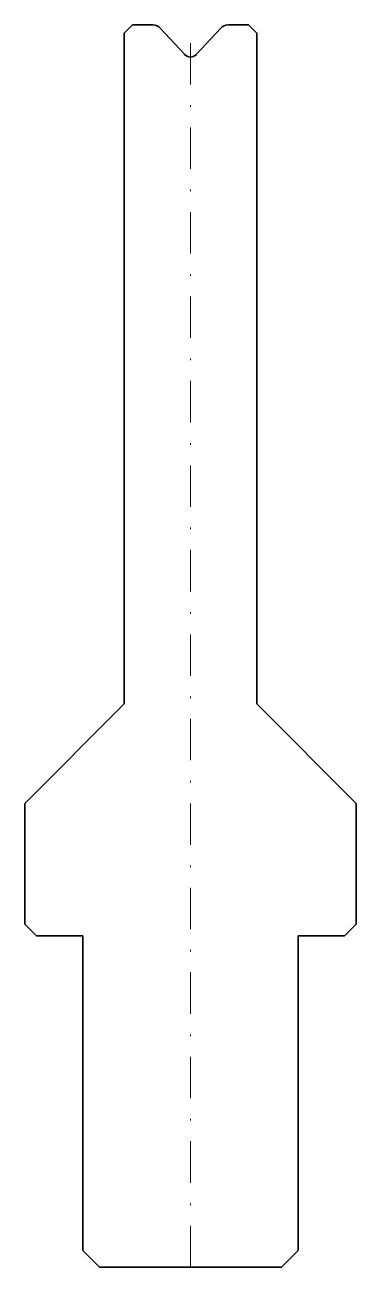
# Model space of a CAD drawing. Header units: millimetres. Extents: x -10 to 10, y -75 to 0.
import ezdxf

# ---------------------------------------------------------------- set-up
doc = ezdxf.new("R2010")
doc.units = ezdxf.units.MM
doc.header["$LTSCALE"] = 5
doc.linetypes.add('AUSGEZOGEN', pattern=[0])
doc.linetypes.add('DASHDOT', pattern=[1, 0.5, -0.25, 0, -0.25])
doc.layers.add('2', color=7, linetype='Continuous')

msp = doc.modelspace()

# ---------------------------------------------------------------- linework, layer by layer
at = {"layer": '2', "color": 7, "linetype": 'AUSGEZOGEN', "lineweight": 35}
for p, q in [((-4, -0.5), (-3.5, 0)), ((-3.5, 0), (-2.264, 0)), ((2.264, 0), (3.5, 0)), ((3.5, 0), (4, -0.5)), ((-4, -41), (-4, -0.5)), ((-1.822, -0.195), (-0.369, -1.78)), ((0.369, -1.78), (1.822, -0.195)), ((4, -0.5), (4, -41)), ((-10, -47), (-4, -41)), ((4, -41), (10, -47)), ((-10, -54.3), (-10, -47)), ((10, -47), (10, -54.3)), ((-9.3, -55), (-10, -54.3)), ((10, -54.3), (9.3, -55)), ((-6.5, -55), (-9.3, -55)), ((-6.5, -74), (-6.5, -55)), ((9.3, -55), (6.5, -55)), ((6.5, -55), (6.5, -74)), ((-5.5, -75), (-6.5, -74)), ((6.5, -74), (5.5, -75)), ((5.5, -75), (-5.5, -75))]:
    msp.add_line(p, q, dxfattribs=at)
at = {"layer": '2', "color": 7, "linetype": 'DASHDOT', "lineweight": 18}
msp.add_line((0, -75), (0, 0), dxfattribs=at)
at = {"layer": '2', "color": 7, "linetype": 'AUSGEZOGEN', "lineweight": 35}
for centre, radius, start, end in [((-2.264, -0.6), 0.6, 42.5, 90), ((2.264, -0.6), 0.6, 90, 137.5), ((0, -1.443), 0.5, 222.5, 317.5)]:
    msp.add_arc(centre, radius, start, end, dxfattribs=at)

doc.saveas('drawing.dxf')
